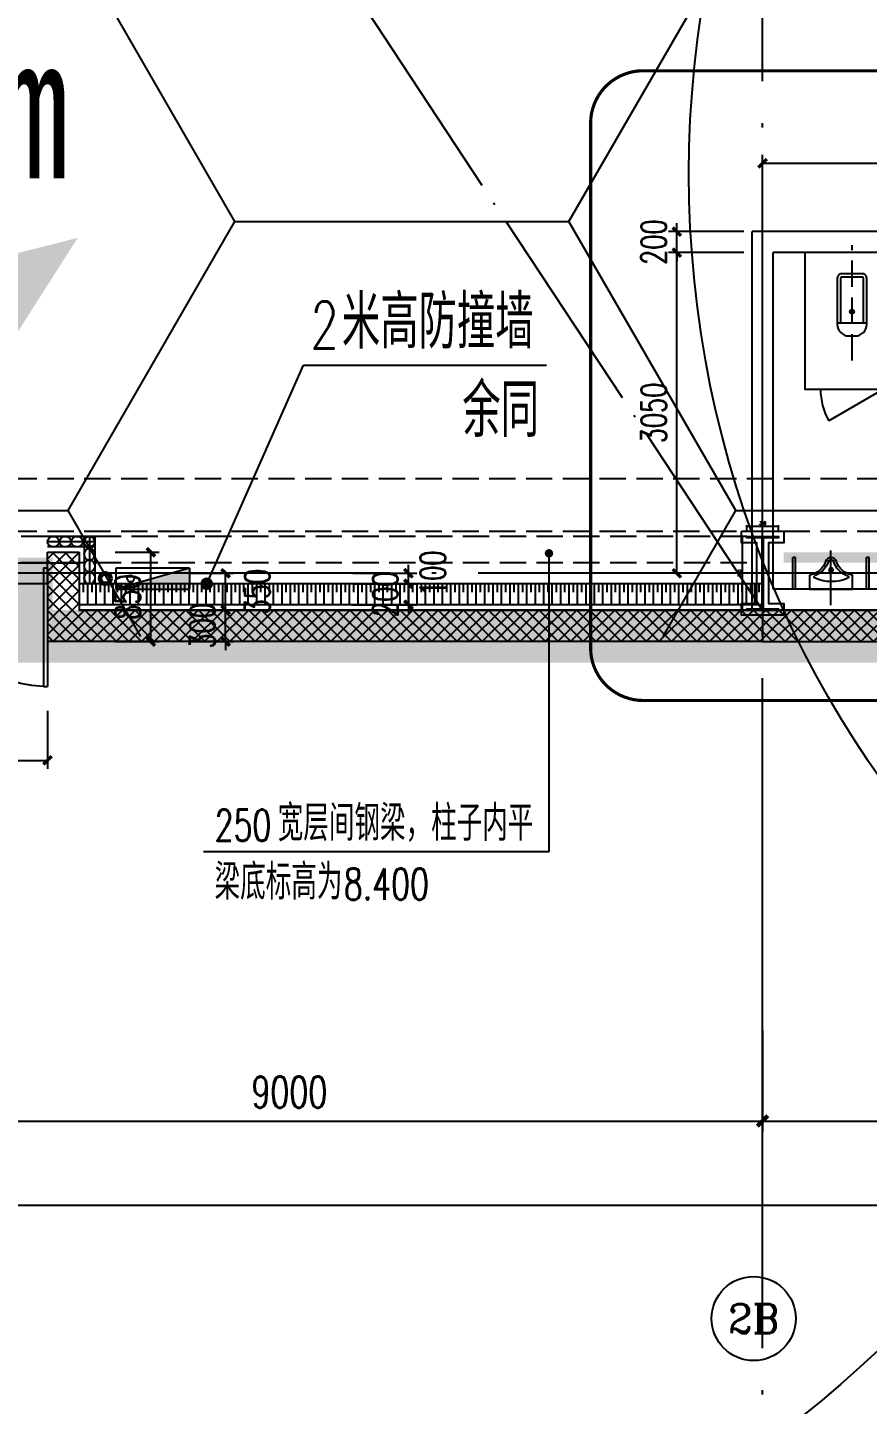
# Model space of a CAD drawing. Extents: x -821772 to -21949, y 506164 to 1049594.
# Drawn here: x -144844 to -136858, y 632164 to 645261 of the extents above; entities that cross this region are included whole.
import ezdxf
from ezdxf.enums import TextEntityAlignment as Align
from ezdxf.xclip import XClip

# ---------------------------------------------------------------- set-up
doc = ezdxf.new("R2010")
doc.units = 0
doc.header["$LTSCALE"] = 1000
doc.header["$MEASUREMENT"] = 0
doc.header["$XCLIPFRAME"] = 2
for name, pattern in [('10平面20250807_t3$0$CENTER', [2, 1.25, -0.25, 0.25, -0.25]), ('10平面20250807_t3$0$DASH', [0.35, 0.25, -0.1]), ('10平面20250807_t3$0$DOTE', [2.42, 2, -0.2, 0.02, -0.2]), ('DASH', [0.35, 0.25, -0.1])]:
    doc.linetypes.add(name, pattern=pattern)
doc.layers.get('Defpoints').update_dxf_attribs({"color": 210})
for name, color, linetype, lineweight in [('1-防火分区线', 201, 'DASH', 50), ('10平面20250807_t3$0$LG-ZF消防', 1, 'Continuous', 60), ('10平面20250807_t3$0$柱间支撑', 8, '10平面20250807_t3$0$CENTER', 0)]:
    doc.layers.add(name, color=color, linetype=linetype, lineweight=lineweight)
for name, color, linetype in [('10平面20250807_t3$0$10平面$0$WINDOW', 8, 'Continuous'), ('10平面20250807_t3$0$10平面$0$WINDOW_TEXT', 8, 'Continuous'), ('10平面20250807_t3$0$99平面图例外参$0$A-HATCH-2', 8, 'Continuous'), ('10平面20250807_t3$0$A-AXIS-D', 8, 'Continuous'), ('10平面20250807_t3$0$A-AXIS-DOTE', 8, '10平面20250807_t3$0$DOTE'), ('10平面20250807_t3$0$A-AXIS-DP', 8, 'Continuous'), ('10平面20250807_t3$0$A-AXIS-SYMB', 8, 'Continuous'), ('10平面20250807_t3$0$A-HATCH-2', 8, 'Continuous'), ('10平面20250807_t3$0$A-HRAIL', 8, 'Continuous'), ('10平面20250807_t3$0$A-LIN-V', 8, 'Continuous'), ('10平面20250807_t3$0$A-SFCE', 8, 'Continuous'), ('10平面20250807_t3$0$A-WC', 8, 'Continuous'), ('10平面20250807_t3$0$A-WINDOW', 8, 'Continuous'), ('10平面20250807_t3$0$AS-COLN', 8, 'Continuous'), ('10平面20250807_t3$0$AS-WALL', 8, 'Continuous'), ('10平面20250807_t3$0$AS-结构边线层', 8, 'Continuous'), ('10平面20250807_t3$0$DIM_ELEV', 8, 'Continuous'), ('10平面20250807_t3$0$DIM_SYMB', 8, 'Continuous'), ('10平面20250807_t3$0$PUB_HATCH', 8, 'Continuous'), ('10平面20250807_t3$0$PUB_TEXT', 8, 'Continuous'), ('10平面20250807_t3$0$SB_ZF消火栓', 10, 'Continuous'), ('PUB_HATCH', 8, 'Continuous'), ('SPACE', 7, 'Continuous'), ('指示', 1, 'Continuous')]:
    doc.layers.add(name, color=color, linetype=linetype)
doc.styles.add('10平面20250807_t3$0$10平面$0$_TCH_WINDOW', font='SIMPLEX', dxfattribs={"height": 3.5, "bigfont": 'GBCBIG'})
doc.styles.add('10平面20250807_t3$0$_TCH_AXIS', font='COMPLEX', dxfattribs={"bigfont": 'GBCBIG'})
doc.styles.add('10平面20250807_t3$0$_TCH_DIM', font='SIMPLEX', dxfattribs={"bigfont": 'GBCBIG'})
doc.styles.add('10平面20250807_t3$0$_TCH_DIM_T3', font='SIMPLEX', dxfattribs={"width": 0.705882, "bigfont": 'GBCBIG'})
doc.styles.add('黑体', font='simhei.ttf', dxfattribs={"width": 0.7})
doc.dimstyles.new('10平面20250807_t3$0$_TCH_ARCH&&10', dxfattribs={"dimtxt": 29.75, "dimasz": 10, "dimexe": 10, "dimexo": 10, "dimgap": 12.625, "dimtad": 1, "dimdec": 0, "dimzin": 0, "dimdsep": 46, "dimtxsty": '10平面20250807_t3$0$_TCH_DIM_T3', "dimblk": '10平面20250807_t3$0$_ArchTick', "dimcen": 0.09, "dimclrt": 7, "dimazin": 2, "dimtfac": 1, "dimtdec": 0, "dimtix": 1, "dimtmove": 2, "dimatfit": 3, "dimfxl": 0, "dimtolj": 1, "dimtzin": 0, "dimarcsym": 0})
doc.dimstyles.new('10平面20250807_t3$0$_TCH_ARCH&&100', dxfattribs={"dimtxt": 297.5, "dimasz": 100, "dimexe": 100, "dimexo": 100, "dimgap": 126.25, "dimtad": 1, "dimdec": 0, "dimzin": 0, "dimdsep": 46, "dimtxsty": '10平面20250807_t3$0$_TCH_DIM_T3', "dimblk": '10平面20250807_t3$0$_ArchTick', "dimcen": 0.09, "dimclrt": 7, "dimazin": 2, "dimtfac": 1, "dimtdec": 0, "dimtix": 1, "dimtmove": 2, "dimatfit": 3, "dimfxl": 0, "dimtolj": 1, "dimtzin": 0, "dimarcsym": 0})
doc.dimstyles.new('10平面20250807_t3$0$_TCH_ARCH&&80', dxfattribs={"dimtxt": 238, "dimasz": 80, "dimexe": 80, "dimexo": 80, "dimgap": 101, "dimtad": 1, "dimdec": 0, "dimzin": 0, "dimdsep": 46, "dimtxsty": '10平面20250807_t3$0$_TCH_DIM_T3', "dimblk": '10平面20250807_t3$0$_ArchTick', "dimcen": 0.09, "dimclrt": 7, "dimazin": 2, "dimtfac": 1, "dimtdec": 0, "dimtix": 1, "dimtmove": 2, "dimatfit": 3, "dimfxl": 0, "dimtolj": 1, "dimtzin": 0, "dimarcsym": 0})
pattern_1 = [(45, (60, 0), (-60.000061, 60.000061), []), (135, (60, 0), (-60.000061, -60.000061), [])]

# ---------------------------------------------------------------- blocks, each defined once
blk = doc.blocks.new('指示')
at = {"layer": '指示'}
blk.add_hatch(color=8, dxfattribs=at).paths.add_polyline_path([(-248568, -61667), (-245540, -56919), (-242513, -61667), (-245540, -60909)])
at = {"layer": '指示', "color": 240, "const_width": 200}
blk.add_lwpolyline([(-248568, -61667), (-245540, -56919), (-242513, -61667), (-245540, -60909)], close=True, dxfattribs=at)
blk = doc.blocks.new('10平面20250807_t3$0$_ArchTick')
at = {"color": 0, "linetype": 'ByBlock', "const_width": 0.4}
blk.add_lwpolyline([(-0.5, -0.5), (0.5, 0.5)], dxfattribs=at)
blk = doc.blocks.new('*D9941')
at = {"layer": '10平面20250807_t3$0$A-AXIS-D', "color": 0, "lineweight": -2}
for p, q in [((73882, -169100), (73882, -170060)), ((82882, -169100), (82882, -170060)), ((73882, -169960), (82882, -169960))]:
    blk.add_line(p, q, dxfattribs=at)
at = {"layer": 'Defpoints', "color": 0}
for p in [(73882, -169000), (82882, -169000), (82882, -169960)]:
    blk.add_point(p, dxfattribs=at)
at = {"layer": '10平面20250807_t3$0$A-AXIS-D', "color": 0, "lineweight": -2, "xscale": 100, "yscale": 100, "zscale": 100, "rotation": 180}
blk.add_blockref('10平面20250807_t3$0$_ArchTick', (73882, -169960), dxfattribs=at)
at = {"layer": '10平面20250807_t3$0$A-AXIS-D', "color": 0, "lineweight": -2, "xscale": 100, "yscale": 100, "zscale": 100}
blk.add_blockref('10平面20250807_t3$0$_ArchTick', (82882, -169960), dxfattribs=at)
at = {"layer": '10平面20250807_t3$0$A-AXIS-D', "color": 7, "insert": (78382, -169685), "char_height": 297.5, "attachment_point": 5, "style": '10平面20250807_t3$0$_TCH_DIM_T3'}
blk.add_mtext('\\A1;9000', dxfattribs=at)
blk = doc.blocks.new('*D9942')
at = {"layer": '10平面20250807_t3$0$A-AXIS-D', "color": 0, "lineweight": -2}
for p, q in [((82882, -169100), (82882, -170060)), ((91882, -169100), (91882, -170060)), ((82882, -169960), (91882, -169960))]:
    blk.add_line(p, q, dxfattribs=at)
at = {"layer": 'Defpoints', "color": 0}
for p in [(82882, -169000), (91882, -169000), (91882, -169960)]:
    blk.add_point(p, dxfattribs=at)
at = {"layer": '10平面20250807_t3$0$A-AXIS-D', "color": 0, "lineweight": -2, "xscale": 100, "yscale": 100, "zscale": 100, "rotation": 180}
blk.add_blockref('10平面20250807_t3$0$_ArchTick', (82882, -169960), dxfattribs=at)
at = {"layer": '10平面20250807_t3$0$A-AXIS-D', "color": 0, "lineweight": -2, "xscale": 100, "yscale": 100, "zscale": 100}
blk.add_blockref('10平面20250807_t3$0$_ArchTick', (91882, -169960), dxfattribs=at)
at = {"layer": '10平面20250807_t3$0$A-AXIS-D', "color": 7, "insert": (87382, -169685), "char_height": 297.5, "attachment_point": 5, "style": '10平面20250807_t3$0$_TCH_DIM_T3'}
blk.add_mtext('\\A1;9000', dxfattribs=at)
blk = doc.blocks.new('*D10025')
at = {"layer": '10平面20250807_t3$0$A-AXIS-D', "color": 0, "lineweight": -2}
for p, q in [((-65318, -169200), (-65318, -170860)), ((92682, -169200), (92682, -170860)), ((-65318, -170760), (92682, -170760))]:
    blk.add_line(p, q, dxfattribs=at)
at = {"layer": 'Defpoints', "color": 0}
for p in [(-65318, -169100), (92682, -169100), (92682, -170760)]:
    blk.add_point(p, dxfattribs=at)
at = {"layer": '10平面20250807_t3$0$A-AXIS-D', "color": 0, "lineweight": -2, "xscale": 100, "yscale": 100, "zscale": 100, "rotation": 180}
blk.add_blockref('10平面20250807_t3$0$_ArchTick', (-65318, -170760), dxfattribs=at)
at = {"layer": '10平面20250807_t3$0$A-AXIS-D', "color": 0, "lineweight": -2, "xscale": 100, "yscale": 100, "zscale": 100}
blk.add_blockref('10平面20250807_t3$0$_ArchTick', (92682, -170760), dxfattribs=at)
at = {"layer": '10平面20250807_t3$0$A-AXIS-D', "color": 7, "insert": (13682, -170485), "char_height": 297.5, "attachment_point": 5, "style": '10平面20250807_t3$0$_TCH_DIM_T3'}
blk.add_mtext('\\A1;158000', dxfattribs=at)
blk = doc.blocks.new('10平面20250807_t3$0$$lvtry$00000224')
at = {"color": 0}
for p, q in [((-363, 0), (-363, -300)), ((-338, 0), (-363, 0)), ((-338, 0), (-338, -300)), ((337, 0), (337, -300)), ((362, 0), (337, 0)), ((362, 0), (362, -300)), ((-338, -300), (-363, -300)), ((362, -300), (337, -300))]:
    blk.add_line(p, q, dxfattribs=at)
at = {"color": 0, "elevation": 0}
blk.add_lwpolyline([(-205, -131), (-205, 0), (205, 0), (205, -131, 0.268068), (51, -263, -0.317765), (0, -300, -0.317765), (-51, -263, 0.268068)], format="xyb", close=True, dxfattribs=at)
at = {"color": 0}
blk.add_circle((0, -182, 0), 20, dxfattribs=at)
for centre, radius, start, end in [((-152, -115, 0), 10, 114.1084, 248.1394), ((5, -466, 0), 395, 66.6675, 114.1084), ((-243, -341, 0), 233, 19.2639, 68.1394), ((243, -341, 0), 233, 110.4941, 160.7361), ((158, -113, 0), 10, 290.4941, 66.6675), ((0, -256, 0), 24, 199.2639, 269.4998), ((0, -256, 0), 24, 270.5002, 340.7361)]:
    blk.add_arc(centre, radius, start, end, dxfattribs=at)
blk.add_point((0, -182, 0), dxfattribs=at)
at = {"layer": '10平面20250807_t3$0$A-AXIS-DOTE'}
blk.add_lwpolyline([(0, 153), (0, -367)], dxfattribs=at)
blk = doc.blocks.new('10平面20250807_t3$0$小便器')
at = {"layer": '10平面20250807_t3$0$A-WC', "xscale": -1, "rotation": 89.99999999999999}
blk.add_blockref('10平面20250807_t3$0$$lvtry$00000224', (2044606, 1695654), dxfattribs=at)
blk = doc.blocks.new('10平面20250807_t3$0$厕卫')
at = {"layer": '10平面20250807_t3$0$A-AXIS-DOTE', "linetype": '10平面20250807_t3$0$DASH'}
blk.add_line((50, -823), (50, 272), dxfattribs=at)
at = {"layer": '10平面20250807_t3$0$A-WC'}
for p, q in [((-60, -40), (-60, -470)), ((150, -30), (-50, -30)), ((160, -470), (160, -40)), ((190, -470), (-90, -470)), ((350, -1097), (-170, -1397))]:
    blk.add_line(p, q, dxfattribs=at)
blk.add_lwpolyline([(-400, 203), (-400, -1097), (500, -1097), (500, 203)], close=True, dxfattribs=at)
blk.add_lwpolyline([(190, -40, 0.414214), (150, 0), (-50, 0, 0.414214), (-90, -40), (-90, -480, 0.414214), (20, -590), (80, -590, 0.414214), (190, -480)], format="xyb", close=True, dxfattribs=at)
blk.add_circle((50, -359), 20, dxfattribs=at)
for centre, radius, start, end in [((-50, -40), 10, 90, 180), ((150, -40), 10, 0, 90), ((350, -1097), 600, 180, 209.9999)]:
    blk.add_arc(centre, radius, start, end, dxfattribs=at)
for p in [(50, 0), (50, -359)]:
    blk.add_point(p, dxfattribs=at)
blk = doc.blocks.new('10平面20250807_t3$0$G$CA7A27C8F')
at = {"layer": '10平面20250807_t3$0$AS-WALL'}
for p, q in [((-1330, -3963), (-1330, -7213)), ((-1130, -4013), (-1130, -7013)), ((2070, -4013), (2070, -7013)), ((2270, -3963), (2270, -7213)), ((2070, -7013), (-1130, -7013)), ((2270, -7213), (-1330, -7213))]:
    blk.add_line(p, q, dxfattribs=at)
for name, p, rotation in [('10平面20250807_t3$0$小便器', (2046676, 1689891), 180), ('10平面20250807_t3$0$厕卫', (-928, -6313), 90), ('10平面20250807_t3$0$小便器', (2046676, 1689191), 180)]:
    blk.add_blockref(name, p, dxfattribs=dict(rotation=rotation))
blk = doc.blocks.new('10平面20250807_t3$0$DOOR2DLIB$SYSLIB$00000123')
at = {"color": 0}
for p, q in [((0.475, -0.0014), (0.475, 0.7521)), ((0.475, 0.7521), (0.5, 0.7521)), ((0.5, -0.0014), (0.5, 0.7521)), ((-0.5, 0), (-0.5, 0.252)), ((-0.475, 0.252), (-0.5, 0.252)), ((-0.475, 0), (-0.475, 0.252)), ((-0.475, 0), (-0.5, 0)), ((0.475, -0.0014), (0.5, -0.0014))]:
    blk.add_line(p, q, dxfattribs=at)
for centre, radius, start, end in [((0.5046, -0.0019), 0.7546, 92.24927, 179.72377), ((-0.5008, 0.0026), 0.2508, 359.78987, 84.09744)]:
    blk.add_arc(centre, radius, start, end, dxfattribs=at)
blk = doc.blocks.new('10平面20250807_t3$0$42343243')
at = {"layer": '10平面20250807_t3$0$PUB_HATCH'}
h = blk.add_hatch(dxfattribs=at)
h.set_pattern_fill('多孔材料', color=256, scale=30, style=0)
h.set_pattern_definition(pattern_1)
h.paths.add_polyline_path([(-144654, 1222620), (-144354, 1222320), (-144354, 1222870), (-144654, 1223170)])
h = blk.add_hatch(dxfattribs=at)
h.set_pattern_fill('多孔材料', color=256, scale=30, style=0)
h.set_pattern_definition(pattern_1)
h.paths.add_polyline_path([(-137854, 1223170), (-144654, 1223170), (-144354, 1222870), (-137854, 1222870)])
h = blk.add_hatch(dxfattribs=at)
h.set_pattern_fill('多孔材料', color=256, scale=30, style=0)
h.set_pattern_definition(pattern_1)
h.paths.add_polyline_path([(-144654, 1222620), (-144654, 1222320), (-144354, 1222320)])
at = {"layer": '10平面20250807_t3$0$10平面$0$WINDOW'}
blk.add_line((-144654, 1222620), (-146154, 1222620), dxfattribs=at)
at = {"layer": '10平面20250807_t3$0$AS-WALL'}
for p, q in [((-144654, 1222620), (-144654, 1223170)), ((-137854, 1223170), (-144654, 1223170)), ((-137854, 1222870), (-137854, 1223170)), ((-144354, 1222320), (-144354, 1222870)), ((-137854, 1222870), (-144354, 1222870)), ((-144654, 1222620), (-144654, 1222320)), ((-144654, 1222320), (-144354, 1222320))]:
    blk.add_line(p, q, dxfattribs=at)
at = {"layer": '10平面20250807_t3$0$10平面$0$WINDOW'}
ref = blk.add_blockref('10平面20250807_t3$0$DOOR2DLIB$SYSLIB$00000123', (-145404, 1222470), dxfattribs=dict(at, xscale=-1500, yscale=-1500, zscale=300, rotation=179.9999999999555))
ref.add_attrib('A', 'MLC1584', (-145737, 1222108), dxfattribs={"layer": '10平面20250807_t3$0$10平面$0$WINDOW_TEXT', "ltscale": 500, "height": 148.8, "rotation": 360, "style": '10平面20250807_t3$0$10平面$0$_TCH_WINDOW', "width": 0.705882})
blk = doc.blocks.new('10平面20250807_t3$0$43243')
at = {"layer": '10平面20250807_t3$0$AS-结构边线层'}
blk.add_lwpolyline([(-155994, 639720), (-146454, 639720), (-146454, 640170), (-144354, 640170), (-144354, 639720), (-128354, 639720), (-128354, 658060), (-128054, 658060), (-128054, 681330), (-128354, 681330), (-128354, 696460), (-128054, 696460), (-128054, 715680), (-128354, 715680), (-128354, 722920), (-128354, 722920), (-144354, 722920), (-144354, 722470), (-146454, 722470), (-146454, 722920), (-155994, 722920)], dxfattribs=at)
blk = doc.blocks.new('10平面20250807_t3$0$3243243')
at = {"layer": '10平面20250807_t3$0$A-AXIS-SYMB'}
for p, q in [((-139885.8, 640260), (-139885.8, 637420)), ((-139885.8, 637420), (-143170, 637420))]:
    blk.add_line(p, q, dxfattribs=at)
at = {"layer": '10平面20250807_t3$0$A-AXIS-SYMB', "const_width": 40}
blk.add_lwpolyline([(-139885.8, 640280, 1), (-139885.8, 640240, 1)], format="xyb", close=True, dxfattribs=at)
at = {"layer": '10平面20250807_t3$0$A-SFCE', "color": 2, "linetype": '10平面20250807_t3$0$DASH'}
for p, q in [((-138004.2, 640420), (-146704.2, 640420)), ((-138004.2, 640170), (-146704.2, 640170))]:
    blk.add_line(p, q, dxfattribs=at)
at = {"layer": '10平面20250807_t3$0$PUB_TEXT', "style": '10平面20250807_t3$0$_TCH_DIM'}
for s, p in [('宽层间钢梁，柱子内平', (-142465, 637525)), ('梁底标高为', (-143065, 636965))]:
    blk.add_text(s, height=337.59, dxfattribs=at).set_placement(p)
at = {"layer": '10平面20250807_t3$0$PUB_TEXT', "style": '10平面20250807_t3$0$_TCH_DIM', "width": 0.705882}
for s, p in [('250', (-143065, 637525)), ('8.400', (-141836.3, 636965))]:
    blk.add_text(s, height=297.5, dxfattribs=at).set_placement(p)
blk = doc.blocks.new('*D10488')
at = {"layer": '10平面20250807_t3$0$A-AXIS-DP', "color": 0, "lineweight": -2}
for p, q in [((-195790, 766880), (-195790, 766929)), ((-195790, 766919), (-195490, 766919)), ((-195490, 766880), (-195490, 766929))]:
    blk.add_line(p, q, dxfattribs=at)
at = {"layer": 'Defpoints', "color": 0}
for p in [(-195790, 766870), (-195490, 766919), (-195490, 766870)]:
    blk.add_point(p, dxfattribs=at)
at = {"layer": '10平面20250807_t3$0$A-AXIS-DP', "color": 0, "lineweight": -2, "xscale": 10, "yscale": 10, "zscale": 10, "rotation": 180}
blk.add_blockref('10平面20250807_t3$0$_ArchTick', (-195790, 766919), dxfattribs=at)
at = {"layer": '10平面20250807_t3$0$A-AXIS-DP', "color": 0, "lineweight": -2, "xscale": 10, "yscale": 10, "zscale": 10}
blk.add_blockref('10平面20250807_t3$0$_ArchTick', (-195490, 766919), dxfattribs=at)
at = {"layer": '10平面20250807_t3$0$A-AXIS-DP', "color": 7, "insert": (-195640, 766946), "char_height": 29.8, "attachment_point": 5, "style": '10平面20250807_t3$0$_TCH_DIM_T3'}
blk.add_mtext('\\A1;300', dxfattribs=at)
blk = doc.blocks.new('*D10489')
at = {"layer": '10平面20250807_t3$0$A-AXIS-DP', "color": 0, "lineweight": -2}
for p, q in [((-195800, 766820), (-195841, 766820)), ((-195831, 766120), (-195831, 766820)), ((-195800, 766120), (-195841, 766120))]:
    blk.add_line(p, q, dxfattribs=at)
at = {"layer": 'Defpoints', "color": 0}
for p in [(-195831, 766820), (-195790, 766820), (-195790, 766120)]:
    blk.add_point(p, dxfattribs=at)
at = {"layer": '10平面20250807_t3$0$A-AXIS-DP', "color": 0, "lineweight": -2, "xscale": 10, "yscale": 10, "zscale": 10}
for p, rotation in [((-195831, 766820), 90), ((-195831, 766120), 270)]:
    blk.add_blockref('10平面20250807_t3$0$_ArchTick', p, dxfattribs=dict(at, rotation=rotation))
at = {"layer": '10平面20250807_t3$0$A-AXIS-DP', "color": 7, "insert": (-195859, 766470), "char_height": 29.8, "attachment_point": 5, "rotation": 90, "style": '10平面20250807_t3$0$_TCH_DIM_T3'}
blk.add_mtext('\\A1;700', dxfattribs=at)
blk = doc.blocks.new('10平面20250807_t3$0$w42343')
at = {"layer": '10平面20250807_t3$0$A-HATCH-2', "linetype": '10平面20250807_t3$0$DASH'}
for p, q in [((-263654.2, 640970), (-128354.2, 640970)), ((-263654.2, 640470), (-128354.2, 640470))]:
    blk.add_line(p, q, dxfattribs=at)
blk = doc.blocks.new('10平面20250807_t3$0$3132')
at = {"layer": '10平面20250807_t3$0$DIM_ELEV', "linetype": '10平面20250807_t3$0$DASH', "const_width": 30}
blk.add_lwpolyline([(-138990, 644850), (-127910, 644850, -0.414214), (-127410, 644350), (-127410, 639360, -0.414214), (-127910, 638860), (-138990, 638860, -0.414214), (-139490, 639360), (-139490, 644350, -0.414214)], format="xyb", close=True, dxfattribs=at)
blk = doc.blocks.new('10平面20250807_t3$0$23124232432')
at = {"layer": '10平面20250807_t3$0$柱间支撑', "const_width": 100}
blk.add_lwpolyline([(-129054, 640220), (-137654, 640220)], dxfattribs=at)
blk = doc.blocks.new('10平面20250807_t3$0$99平面图例外参$0$$LinePat$填挖边坡')
at = {"color": 0}
for p, q in [((0, 0), (0, -1500)), ((300, 0), (300, -600))]:
    blk.add_line(p, q, dxfattribs=at)
at = {"layer": 'Defpoints', "color": 0}
blk.add_point((600, 0), dxfattribs=at)
blk = doc.blocks.new('10平面20250807_t3$0$99平面图例外参$0$$LinePat$圆环')
for points in [[(0, 150), (300, 150)], [(0, 0), (300, 0)], [(0, -150), (300, -150)]]:
    blk.add_lwpolyline(points)
at = {"color": 0}
blk.add_circle((150, 0), 150, dxfattribs=at)
blk = doc.blocks.new('10平面20250807_t3$0$34242343243')
at = {"layer": '10平面20250807_t3$0$A-LIN-V'}
for p, q in [((-137850, 639970), (-144354, 639970)), ((-137850, 639770), (-144354, 639770))]:
    blk.add_line(p, q, dxfattribs=at)
at = {"layer": '10平面20250807_t3$0$99平面图例外参$0$A-HATCH-2', "color": 203, "xscale": 0.1338271774238745, "yscale": 0.1333333333333333, "zscale": 0.1333333333333333, "rotation": 8.819635547467743e-11}
for p in [(-144354, 639970), (-144274, 639970), (-144194, 639970), (-144113, 639970), (-144033, 639970), (-143953, 639970), (-143872, 639970), (-143792, 639970), (-143712, 639970), (-143632, 639970), (-143551, 639970), (-143471, 639970), (-143391, 639970), (-143310, 639970), (-143230, 639970), (-143150, 639970), (-143069, 639970), (-142989, 639970), (-142909, 639970), (-142829, 639970), (-142748, 639970), (-142668, 639970), (-142588, 639970), (-142507, 639970), (-142427, 639970), (-142347, 639970), (-142266, 639970), (-142186, 639970), (-142106, 639970), (-142026, 639970), (-141945, 639970), (-141865, 639970), (-141785, 639970), (-141704, 639970), (-141624, 639970), (-141544, 639970), (-141464, 639970), (-141383, 639970), (-141303, 639970), (-141223, 639970), (-141142, 639970), (-141062, 639970), (-140982, 639970), (-140901, 639970), (-140821, 639970), (-140741, 639970), (-140661, 639970), (-140580, 639970), (-140500, 639970), (-140420, 639970), (-140339, 639970), (-140259, 639970), (-140179, 639970), (-140098, 639970), (-140018, 639970), (-139938, 639970), (-139858, 639970), (-139777, 639970), (-139697, 639970), (-139617, 639970), (-139536, 639970), (-139456, 639970), (-139376, 639970), (-139296, 639970), (-139215, 639970), (-139135, 639970), (-139055, 639970), (-138974, 639970), (-138894, 639970), (-138814, 639970), (-138733, 639970), (-138653, 639970), (-138573, 639970), (-138493, 639970), (-138412, 639970), (-138332, 639970), (-138252, 639970), (-138171, 639970), (-138091, 639970), (-138011, 639970), (-137930, 639970)]:
    blk.add_blockref('10平面20250807_t3$0$99平面图例外参$0$$LinePat$填挖边坡', p, dxfattribs=at)
at = {"layer": '10平面20250807_t3$0$A-HRAIL', "yscale": 0.3333333333333333, "zscale": 0.3333333333333333}
for p, xscale, rotation in [((-144542, 640370), 0.3749999999076196, 180), ((-144429, 640370), 0.3749999999076196, 180), ((-144317, 640370), 0.3749999999076196, 180), ((-144204, 640370), 0.3749999999076196, 180), ((-144254, 640420), 0.3749999694803652, 270), ((-144254, 640307), 0.3749999694803652, 270), ((-144254, 640195), 0.3749999694803652, 270), ((-144254, 640082), 0.3749999694803652, 270)]:
    blk.add_blockref('10平面20250807_t3$0$99平面图例外参$0$$LinePat$圆环', p, dxfattribs=dict(at, xscale=xscale, rotation=rotation))
blk = doc.blocks.new('10平面20250807_t3$0$A$C5D961328')
at = {"layer": '10平面20250807_t3$0$SB_ZF消火栓'}
blk.add_hatch(color=256, dxfattribs=at).paths.add_polyline_path([(0, 40), (700, 40), (700, 240)])
at = {"layer": '10平面20250807_t3$0$A-LIN-V', "ltscale": 500}
blk.add_circle((350, 40), 10001, dxfattribs=at)
at = {"layer": '10平面20250807_t3$0$SB_ZF消火栓'}
for p, q in [((700, 240), (0, 240)), ((0, 240), (0, 40)), ((700, 240), (0, 40)), ((700, 240), (700, 40)), ((0, 40), (700, 40))]:
    blk.add_line(p, q, dxfattribs=at)
at = {"layer": '10平面20250807_t3$0$SB_ZF消火栓', "color": 1}
blk.add_circle((140, 140), 32.5, dxfattribs=at)
blk = doc.blocks.new('10平面20250807_t3$0$43242343')
at = {"layer": '10平面20250807_t3$0$LG-ZF消防', "linetype": 'Continuous'}
blk.add_circle((-144104, 640020), 50, dxfattribs=at)
blk = doc.blocks.new('10平面20250807_t3$0$234243242332')
at = {"layer": '10平面20250807_t3$0$LG-ZF消防', "linetype": 'Continuous'}
blk.add_blockref('10平面20250807_t3$0$43242343', (0, 0), dxfattribs=at)
at = {"layer": '10平面20250807_t3$0$SB_ZF消火栓', "rotation": 90}
blk.add_blockref('10平面20250807_t3$0$A$C5D961328', (-128514, 643522), dxfattribs=at)
at = {"layer": '10平面20250807_t3$0$SB_ZF消火栓'}
blk.add_blockref('10平面20250807_t3$0$A$C5D961328', (-144004, 639880), dxfattribs=at)
blk = doc.blocks.new('*D11352')
at = {"layer": '10平面20250807_t3$0$A-AXIS-DP', "color": 0, "lineweight": -2}
for p, q in [((-141750, 639970), (-141142, 639970)), ((-141222, 639970), (-141222, 640050)), ((-141222, 639770), (-141222, 639970)), ((-141750, 639770), (-141142, 639770)), ((-141222, 639770), (-141222, 639690))]:
    blk.add_line(p, q, dxfattribs=at)
at = {"layer": 'Defpoints', "color": 0}
for p in [(-141830, 639970), (-141222, 639970), (-141830, 639770)]:
    blk.add_point(p, dxfattribs=at)
at = {"layer": '10平面20250807_t3$0$A-AXIS-DP', "color": 0, "lineweight": -2, "xscale": 80, "yscale": 80, "zscale": 80}
for p, rotation in [((-141222, 639970), 270), ((-141222, 639770), 90)]:
    blk.add_blockref('10平面20250807_t3$0$_ArchTick', p, dxfattribs=dict(at, rotation=rotation))
at = {"layer": '10平面20250807_t3$0$A-AXIS-DP', "color": 7, "insert": (-141442, 639870), "char_height": 238, "attachment_point": 5, "rotation": 90, "style": '10平面20250807_t3$0$_TCH_DIM_T3'}
blk.add_mtext('\\A1;200', dxfattribs=at)
blk = doc.blocks.new('*D11353')
at = {"layer": '10平面20250807_t3$0$A-AXIS-DP', "color": 0, "lineweight": -2}
for p, q in [((-141750, 640070), (-141142, 640070)), ((-141222, 640070), (-141222, 640150)), ((-141222, 639970), (-141222, 640070)), ((-141750, 639970), (-141142, 639970)), ((-141222, 639970), (-141222, 639890))]:
    blk.add_line(p, q, dxfattribs=at)
at = {"layer": 'Defpoints', "color": 0}
for p in [(-141830, 640070), (-141222, 640070), (-141830, 639970)]:
    blk.add_point(p, dxfattribs=at)
at = {"layer": '10平面20250807_t3$0$A-AXIS-DP', "color": 0, "lineweight": -2, "xscale": 80, "yscale": 80, "zscale": 80}
for p, rotation in [((-141222, 640070), 270), ((-141222, 639970), 90)]:
    blk.add_blockref('10平面20250807_t3$0$_ArchTick', p, dxfattribs=dict(at, rotation=rotation))
at = {"layer": '10平面20250807_t3$0$A-AXIS-DP', "color": 7, "insert": (-140990, 640070), "char_height": 238, "attachment_point": 5, "rotation": 90, "style": '10平面20250807_t3$0$_TCH_DIM_T3'}
blk.add_mtext('\\A1;100', dxfattribs=at)
blk = doc.blocks.new('*D11733')
at = {"layer": '10平面20250807_t3$0$A-AXIS-DP', "color": 0, "lineweight": -2}
for p, q in [((-138034, 643120), (-138750, 643120)), ((-138670, 640070), (-138670, 643120)), ((-138034, 640070), (-138750, 640070))]:
    blk.add_line(p, q, dxfattribs=at)
at = {"layer": 'Defpoints', "color": 0}
for p in [(-138670, 643120), (-137954, 643120), (-137954, 640070)]:
    blk.add_point(p, dxfattribs=at)
at = {"layer": '10平面20250807_t3$0$A-AXIS-DP', "color": 0, "lineweight": -2, "xscale": 80, "yscale": 80, "zscale": 80}
for p, rotation in [((-138670, 643120), 90), ((-138670, 640070), 270)]:
    blk.add_blockref('10平面20250807_t3$0$_ArchTick', p, dxfattribs=dict(at, rotation=rotation))
at = {"layer": '10平面20250807_t3$0$A-AXIS-DP', "color": 7, "insert": (-138890, 641595), "char_height": 238, "attachment_point": 5, "rotation": 90, "style": '10平面20250807_t3$0$_TCH_DIM_T3'}
blk.add_mtext('\\A1;3050', dxfattribs=at)
blk = doc.blocks.new('*D11734')
at = {"layer": '10平面20250807_t3$0$A-AXIS-DP', "color": 0, "lineweight": -2}
for p, q in [((-138670, 643320), (-138670, 643400)), ((-138034, 643320), (-138750, 643320)), ((-138670, 643120), (-138670, 643320)), ((-138034, 643120), (-138750, 643120)), ((-138670, 643120), (-138670, 643040))]:
    blk.add_line(p, q, dxfattribs=at)
at = {"layer": 'Defpoints', "color": 0}
for p in [(-138670, 643320), (-137954, 643320), (-137954, 643120)]:
    blk.add_point(p, dxfattribs=at)
at = {"layer": '10平面20250807_t3$0$A-AXIS-DP', "color": 0, "lineweight": -2, "xscale": 80, "yscale": 80, "zscale": 80}
for p, rotation in [((-138670, 643320), 270), ((-138670, 643120), 90)]:
    blk.add_blockref('10平面20250807_t3$0$_ArchTick', p, dxfattribs=dict(at, rotation=rotation))
at = {"layer": '10平面20250807_t3$0$A-AXIS-DP', "color": 7, "insert": (-138890, 643220), "char_height": 238, "attachment_point": 5, "rotation": 90, "style": '10平面20250807_t3$0$_TCH_DIM_T3'}
blk.add_mtext('\\A1;200', dxfattribs=at)
blk = doc.blocks.new('*D11735')
at = {"layer": '10平面20250807_t3$0$A-AXIS-DP', "color": 0, "lineweight": -2}
for p, q in [((-137854, 643420), (-137854, 644050)), ((-133154, 643420), (-133154, 644050)), ((-137854, 643970), (-133154, 643970))]:
    blk.add_line(p, q, dxfattribs=at)
at = {"layer": 'Defpoints', "color": 0}
for p in [(-133154, 643970), (-137854, 643340), (-133154, 643340)]:
    blk.add_point(p, dxfattribs=at)
at = {"layer": '10平面20250807_t3$0$A-AXIS-DP', "color": 0, "lineweight": -2, "xscale": 80, "yscale": 80, "zscale": 80, "rotation": 180}
blk.add_blockref('10平面20250807_t3$0$_ArchTick', (-137854, 643970), dxfattribs=at)
at = {"layer": '10平面20250807_t3$0$A-AXIS-DP', "color": 0, "lineweight": -2, "xscale": 80, "yscale": 80, "zscale": 80}
blk.add_blockref('10平面20250807_t3$0$_ArchTick', (-133154, 643970), dxfattribs=at)
at = {"layer": '10平面20250807_t3$0$A-AXIS-DP', "color": 7, "insert": (-135504, 644190), "char_height": 238, "attachment_point": 5, "style": '10平面20250807_t3$0$_TCH_DIM_T3'}
blk.add_mtext('\\A1;4700', dxfattribs=at)
blk = doc.blocks.new('*D11838')
at = {"layer": '10平面20250807_t3$0$A-AXIS-DP', "color": 0, "lineweight": -2}
for p, q in [((-143300, 639720), (-142881, 639720)), ((-142961, 639720), (-142961, 639800)), ((-142961, 639420), (-142961, 639720)), ((-143300, 639420), (-142881, 639420)), ((-142961, 639420), (-142961, 639340))]:
    blk.add_line(p, q, dxfattribs=at)
at = {"layer": 'Defpoints', "color": 0}
for p in [(-143380, 639720), (-142961, 639720), (-143380, 639420)]:
    blk.add_point(p, dxfattribs=at)
at = {"layer": '10平面20250807_t3$0$A-AXIS-DP', "color": 0, "lineweight": -2, "xscale": 80, "yscale": 80, "zscale": 80}
for p, rotation in [((-142961, 639720), 270), ((-142961, 639420), 90)]:
    blk.add_blockref('10平面20250807_t3$0$_ArchTick', p, dxfattribs=dict(at, rotation=rotation))
at = {"layer": '10平面20250807_t3$0$A-AXIS-DP', "color": 7, "insert": (-143181, 639570), "char_height": 238, "attachment_point": 5, "rotation": 90, "style": '10平面20250807_t3$0$_TCH_DIM_T3'}
blk.add_mtext('\\A1;300', dxfattribs=at)
blk = doc.blocks.new('*D11839')
at = {"layer": '10平面20250807_t3$0$A-AXIS-DP', "color": 0, "lineweight": -2}
for p, q in [((-143300, 640070), (-142881, 640070)), ((-142961, 639720), (-142961, 640070)), ((-143300, 639720), (-142881, 639720))]:
    blk.add_line(p, q, dxfattribs=at)
at = {"layer": 'Defpoints', "color": 0}
for p in [(-143380, 640070), (-142961, 640070), (-143380, 639720)]:
    blk.add_point(p, dxfattribs=at)
at = {"layer": '10平面20250807_t3$0$A-AXIS-DP', "color": 0, "lineweight": -2, "xscale": 80, "yscale": 80, "zscale": 80}
for p, rotation in [((-142961, 640070), 90), ((-142961, 639720), 270)]:
    blk.add_blockref('10平面20250807_t3$0$_ArchTick', p, dxfattribs=dict(at, rotation=rotation))
at = {"layer": '10平面20250807_t3$0$A-AXIS-DP', "color": 7, "insert": (-142660, 639895), "char_height": 238, "attachment_point": 5, "rotation": 90, "style": '10平面20250807_t3$0$_TCH_DIM_T3'}
blk.add_mtext('\\A1;350', dxfattribs=at)
blk = doc.blocks.new('*D11866')
at = {"layer": '10平面20250807_t3$0$A-AXIS-DP', "color": 0, "lineweight": -2}
for p, q in [((-144010, 640270), (-143591, 640270)), ((-143671, 639420), (-143671, 640270)), ((-144010, 639420), (-143591, 639420))]:
    blk.add_line(p, q, dxfattribs=at)
at = {"layer": 'Defpoints', "color": 0}
for p in [(-144090, 640270), (-143671, 640270), (-144090, 639420)]:
    blk.add_point(p, dxfattribs=at)
at = {"layer": '10平面20250807_t3$0$A-AXIS-DP', "color": 0, "lineweight": -2, "xscale": 80, "yscale": 80, "zscale": 80}
for p, rotation in [((-143671, 640270), 90), ((-143671, 639420), 270)]:
    blk.add_blockref('10平面20250807_t3$0$_ArchTick', p, dxfattribs=dict(at, rotation=rotation))
at = {"layer": '10平面20250807_t3$0$A-AXIS-DP', "color": 7, "insert": (-143891, 639845), "char_height": 238, "attachment_point": 5, "rotation": 90, "style": '10平面20250807_t3$0$_TCH_DIM_T3'}
blk.add_mtext('\\A1;850', dxfattribs=at)
blk = doc.blocks.new('*D12187')
at = {"layer": '10平面20250807_t3$0$A-AXIS-DP', "color": 0, "lineweight": -2}
for p, q in [((-146154, 638760), (-146154, 638210)), ((-144654, 638760), (-144654, 638210)), ((-146154, 638290), (-144654, 638290))]:
    blk.add_line(p, q, dxfattribs=at)
at = {"layer": 'Defpoints', "color": 0}
for p in [(-146154, 638840), (-144654, 638840), (-144654, 638290)]:
    blk.add_point(p, dxfattribs=at)
at = {"layer": '10平面20250807_t3$0$A-AXIS-DP', "color": 0, "lineweight": -2, "xscale": 80, "yscale": 80, "zscale": 80, "rotation": 180}
blk.add_blockref('10平面20250807_t3$0$_ArchTick', (-146154, 638290), dxfattribs=at)
at = {"layer": '10平面20250807_t3$0$A-AXIS-DP', "color": 0, "lineweight": -2, "xscale": 80, "yscale": 80, "zscale": 80}
blk.add_blockref('10平面20250807_t3$0$_ArchTick', (-144654, 638290), dxfattribs=at)
at = {"layer": '10平面20250807_t3$0$A-AXIS-DP', "color": 7, "insert": (-145404, 638510), "char_height": 238, "attachment_point": 5, "style": '10平面20250807_t3$0$_TCH_DIM_T3'}
blk.add_mtext('\\A1;1500', dxfattribs=at)
blk = doc.blocks.new('10平面20250807_t3$0$dote')
at = {"layer": '10平面20250807_t3$0$A-AXIS-D'}
blk.add_circle((82797.3, -171838.9), 400, dxfattribs=at)
at = {"layer": '10平面20250807_t3$0$A-AXIS-DOTE', "ltscale": 2}
for p, q in [((82882.2, -169748.9), (82882.2, -75950)), ((98696.4, -164750), (-75513.6, -164750)), ((82882.2, -264080), (82882.2, -167560.7))]:
    blk.add_line(p, q, dxfattribs=at)
at = {"layer": '10平面20250807_t3$0$PUB_TEXT', "style": '10平面20250807_t3$0$_TCH_AXIS'}
blk.add_text('2B', height=276.42, dxfattribs=at).set_placement((82553.8, -171977.1), (83040.8, -171977.1), align=Align.FIT)
at = {"layer": '10平面20250807_t3$0$A-AXIS-D'}
for base, p1, p2, picture, middle in [((82882.2, -169960), (73882.2, -169000), (82882.2, -169000), '*D9941', (78382.2, -169685)), ((91882.2, -169960), (82882.2, -169000), (91882.2, -169000), '*D9942', (87382.2, -169685)), ((92682.2, -170760), (-65317.8, -169100), (92682.2, -169100), '*D10025', (13682.2, -170485))]:
    dim = blk.add_linear_dim(base=base, p1=p1, p2=p2, angle=0, dimstyle='10平面20250807_t3$0$_TCH_ARCH&&100', override={"dimgap": 0}, dxfattribs=at)
    dim.commit()
    dim.dimension.update_dxf_attribs({"geometry": picture, "text_midpoint": middle, "dimtype": 129})
blk = doc.blocks.new('10平面20250807_t3$0$nt66')
at = {"layer": '10平面20250807_t3$0$A-HATCH-2'}
blk.add_lwpolyline([(-195840, 766870), (-195440, 766870), (-195440, 766758), (-195586, 766758), (-195586, 766182), (-195440, 766182), (-195440, 766070), (-195840, 766070), (-195840, 766182), (-195694, 766182), (-195694, 766758), (-195840, 766758)], close=True, dxfattribs=at)
at = {"layer": '10平面20250807_t3$0$AS-COLN'}
blk.add_lwpolyline([(-195790, 766820), (-195490, 766820), (-195490, 766808), (-195636, 766808), (-195636, 766132), (-195490, 766132), (-195490, 766120), (-195790, 766120), (-195790, 766132), (-195644, 766132), (-195644, 766808), (-195790, 766808)], close=True, dxfattribs=at)
at = {"layer": '10平面20250807_t3$0$A-AXIS-DP'}
for p1, p2, distance, picture, middle in [((-195790, 766870), (-195490, 766870), 48.8, '*D10488', (-195640, 766946.2)), ((-195790, 766120), (-195790, 766820), 41.2, '*D10489', (-195858.7, 766470))]:
    dim = blk.add_aligned_dim(p1=p1, p2=p2, distance=distance, dimstyle='10平面20250807_t3$0$_TCH_ARCH&&10', dxfattribs=at)
    dim.commit()
    dim.dimension.update_dxf_attribs({"geometry": picture, "text_midpoint": middle})
blk = doc.blocks.new('10平面20250807_t3$0$33333')
blk.add_blockref('10平面20250807_t3$0$nt66', (57786, -126400))
blk = doc.blocks.new('10平面20250807_t3')
at = {"layer": '10平面20250807_t3$0$PUB_HATCH'}
h = blk.add_hatch(dxfattribs=at)
h.set_pattern_fill('多孔材料', color=256, scale=30, style=0)
h.set_pattern_definition(pattern_1)
h.paths.add_polyline_path([(-137854.2, 639420), (-133904.2, 639420), (-133904.2, 639720), (-137854.2, 639720)])
at = {"layer": '10平面20250807_t3$0$A-AXIS-DOTE'}
blk.add_line((-137854.2, 639720), (-145940, 651970.2), dxfattribs=at)
at = {"layer": '10平面20250807_t3$0$AS-WALL'}
for p, q in [((-133904.2, 639720), (-137854.2, 639720)), ((-137854.2, 639720), (-137854.2, 639420)), ((-137854.2, 639420), (-133904.2, 639420))]:
    blk.add_line(p, q, dxfattribs=at)
at = {"layer": '10平面20250807_t3$0$DIM_SYMB'}
for p, q in [((-143140, 639970), (-142220, 642050)), ((-142220, 642050), (-139910, 642050))]:
    blk.add_line(p, q, dxfattribs=at)
at = {"layer": '10平面20250807_t3$0$DIM_SYMB', "const_width": 60}
blk.add_lwpolyline([(-143152.1, 639942.6, 1), (-143127.9, 639997.4, 1)], format="xyb", close=True, dxfattribs=at)
at = {"rotation": 270}
blk.add_blockref('10平面20250807_t3$0$G$CA7A27C8F', (-130741.3, 641989.6), dxfattribs=at)
at = {"layer": '10平面20250807_t3$0$A-AXIS-DP'}
for name in ['10平面20250807_t3$0$3132', '10平面20250807_t3$0$3243243']:
    blk.add_blockref(name, (0, 0), dxfattribs=at)
at = {"layer": '10平面20250807_t3$0$A-WINDOW'}
for name in ['10平面20250807_t3$0$43243', '10平面20250807_t3$0$33333', '10平面20250807_t3$0$w42343']:
    blk.add_blockref(name, (0, 0), dxfattribs=at)
at = {"layer": '10平面20250807_t3$0$A-WINDOW', "xscale": -1, "rotation": 180}
blk.add_blockref('10平面20250807_t3$0$42343243', (0, 1862590), dxfattribs=at)
at = {"layer": '10平面20250807_t3$0$AS-WALL'}
blk.add_blockref('10平面20250807_t3$0$dote', (-220736.4, 804820), dxfattribs=at)
at = {"layer": '10平面20250807_t3$0$DIM_SYMB'}
blk.add_blockref('10平面20250807_t3$0$34242343243', (0, 0), dxfattribs=at)
at = {"layer": '10平面20250807_t3$0$SB_ZF消火栓', "linetype": 'Continuous'}
blk.add_blockref('10平面20250807_t3$0$234243242332', (0, 0), dxfattribs=at)
at = {"layer": '10平面20250807_t3$0$柱间支撑'}
blk.add_blockref('10平面20250807_t3$0$23124232432', (0, 0), dxfattribs=at)
at = {"layer": '10平面20250807_t3$0$PUB_TEXT', "style": '10平面20250807_t3$0$_TCH_DIM'}
for s, p in [('米高防撞墙', (-141854.7, 642207.5)), ('余同', (-140709.8, 641367.5))]:
    blk.add_text(s, height=506.38, dxfattribs=at).set_placement(p)
at = {"layer": '10平面20250807_t3$0$PUB_TEXT', "style": '10平面20250807_t3$0$_TCH_DIM', "width": 0.705882}
blk.add_text('2', height=446.2, dxfattribs=at).set_placement((-142154.7, 642207.5))
at = {"layer": '10平面20250807_t3$0$A-AXIS-DP'}
for p1, p2, distance, picture, middle in [((-137854.2, 643340), (-133154.2, 643340), 630, '*D11735', (-135504.2, 644190)), ((-137954.2, 643120), (-137954.2, 643320), 715.8, '*D11734', (-138890, 643220)), ((-137954.2, 640070), (-137954.2, 643120), 715.8, '*D11733', (-138890, 641595)), ((-144090, 639420), (-144090, 640270), -419.3, '*D11866', (-143890.7, 639845)), ((-141830, 639770), (-141830, 639970), -608, '*D11352', (-141442, 639870)), ((-143380, 639420), (-143380, 639720), -419.3, '*D11838', (-143180.7, 639570)), ((-146154.2, 638840), (-144654.2, 638840), -550, '*D12187', (-145404.2, 638510))]:
    dim = blk.add_aligned_dim(p1=p1, p2=p2, distance=distance, dimstyle='10平面20250807_t3$0$_TCH_ARCH&&80', dxfattribs=at)
    dim.commit()
    dim.dimension.update_dxf_attribs({"geometry": picture, "text_midpoint": middle})
for base, p1, p2, picture, middle in [((-141222, 640070), (-141830, 639970), (-141830, 640070), '*D11353', (-140990, 640070)), ((-142960.7, 640070), (-143380, 639720), (-143380, 640070), '*D11839', (-142660, 639895))]:
    dim = blk.add_linear_dim(base=base, p1=p1, p2=p2, angle=90, dimstyle='10平面20250807_t3$0$_TCH_ARCH&&80', dxfattribs=at)
    dim.commit()
    dim.dimension.update_dxf_attribs({"geometry": picture, "text_midpoint": middle, "dimtype": 129})

msp = doc.modelspace()

# ---------------------------------------------------------------- block references
at = {"ltscale": 100}
ref = msp.add_blockref('10平面20250807_t3', (0, 0), dxfattribs=at)
XClip(ref).set_block_clipping_path([(-386212.6353242097, 506163.79756496), (-21948.7593967821, 884998.2285294847)])

# ---------------------------------------------------------------- next in the draw order: hatches: boundary and pattern name
at = {"layer": 'PUB_HATCH', "ltscale": 5000}
h = msp.add_hatch(dxfattribs=at)
h.set_pattern_fill('HONEY', color=8, scale=2000)
h.set_pattern_definition([(0, (0, 0), (4762.5, 2749.63), [3175, -6350]), (120, (0, 0), (-4762.499, 2749.631), [3175, -6350]), (60, (0, 0), (0.0006, 5499.261), [-6350, 3175])])
h.paths.add_polyline_path([(-198854.2, 639470), (-198854.2, 639970), (-200254.2, 639970), (-200254.2, 639470), (-252854.2, 639470), (-252854.2, 639970), (-254254.2, 639970), (-254254.2, 639470), (-286054.2, 639470), (-286054.2, 657033.3), (-264595.3, 723170), (-254254.2, 723170), (-254254.2, 722670), (-252854.2, 722670), (-252854.2, 723170), (-200254.2, 723170), (-200254.2, 722670), (-198854.2, 722670), (-198854.2, 723170), (-146254.2, 723170), (-146254.2, 722670), (-144854.2, 722670), (-144854.2, 723170), (-128054.2, 723170), (-128054.2, 639470), (-144854.2, 639470), (-144854.2, 639970), (-146254.2, 639970), (-146254.2, 639470)])

# ---------------------------------------------------------------- next in the draw order: linework, layer by layer
at = {"layer": '1-防火分区线', "color": 1, "linetype": 'DASH', "ltscale": 5, "const_width": 500}
msp.add_lwpolyline([(-198854.2, 723170), (-146254.2, 723170), (-146254.2, 722670), (-144854.2, 722670), (-144854.2, 723170), (-128054.2, 723170), (-128054.2, 639470), (-144854.2, 639470), (-144854.2, 639970), (-146254.2, 639970), (-146254.2, 639470), (-198854.2, 639470)], dxfattribs=at)

# ---------------------------------------------------------------- next in the draw order: block references
at = {"layer": '指示', "xscale": -0.3359999999217689, "yscale": 0.3359999999217689, "zscale": 0.3359999999217689, "rotation": 179.999955524289}
msp.add_blockref('指示', (-62956.9, 622486.2), dxfattribs=at)

# ---------------------------------------------------------------- next in the draw order: texts
at = {"layer": 'SPACE', "style": '黑体', "width": 0.7}
msp.add_text('EW=1.2m', height=1375.11, dxfattribs=at).set_placement((-149041.8, 643826.9))

doc.saveas('drawing.dxf')
